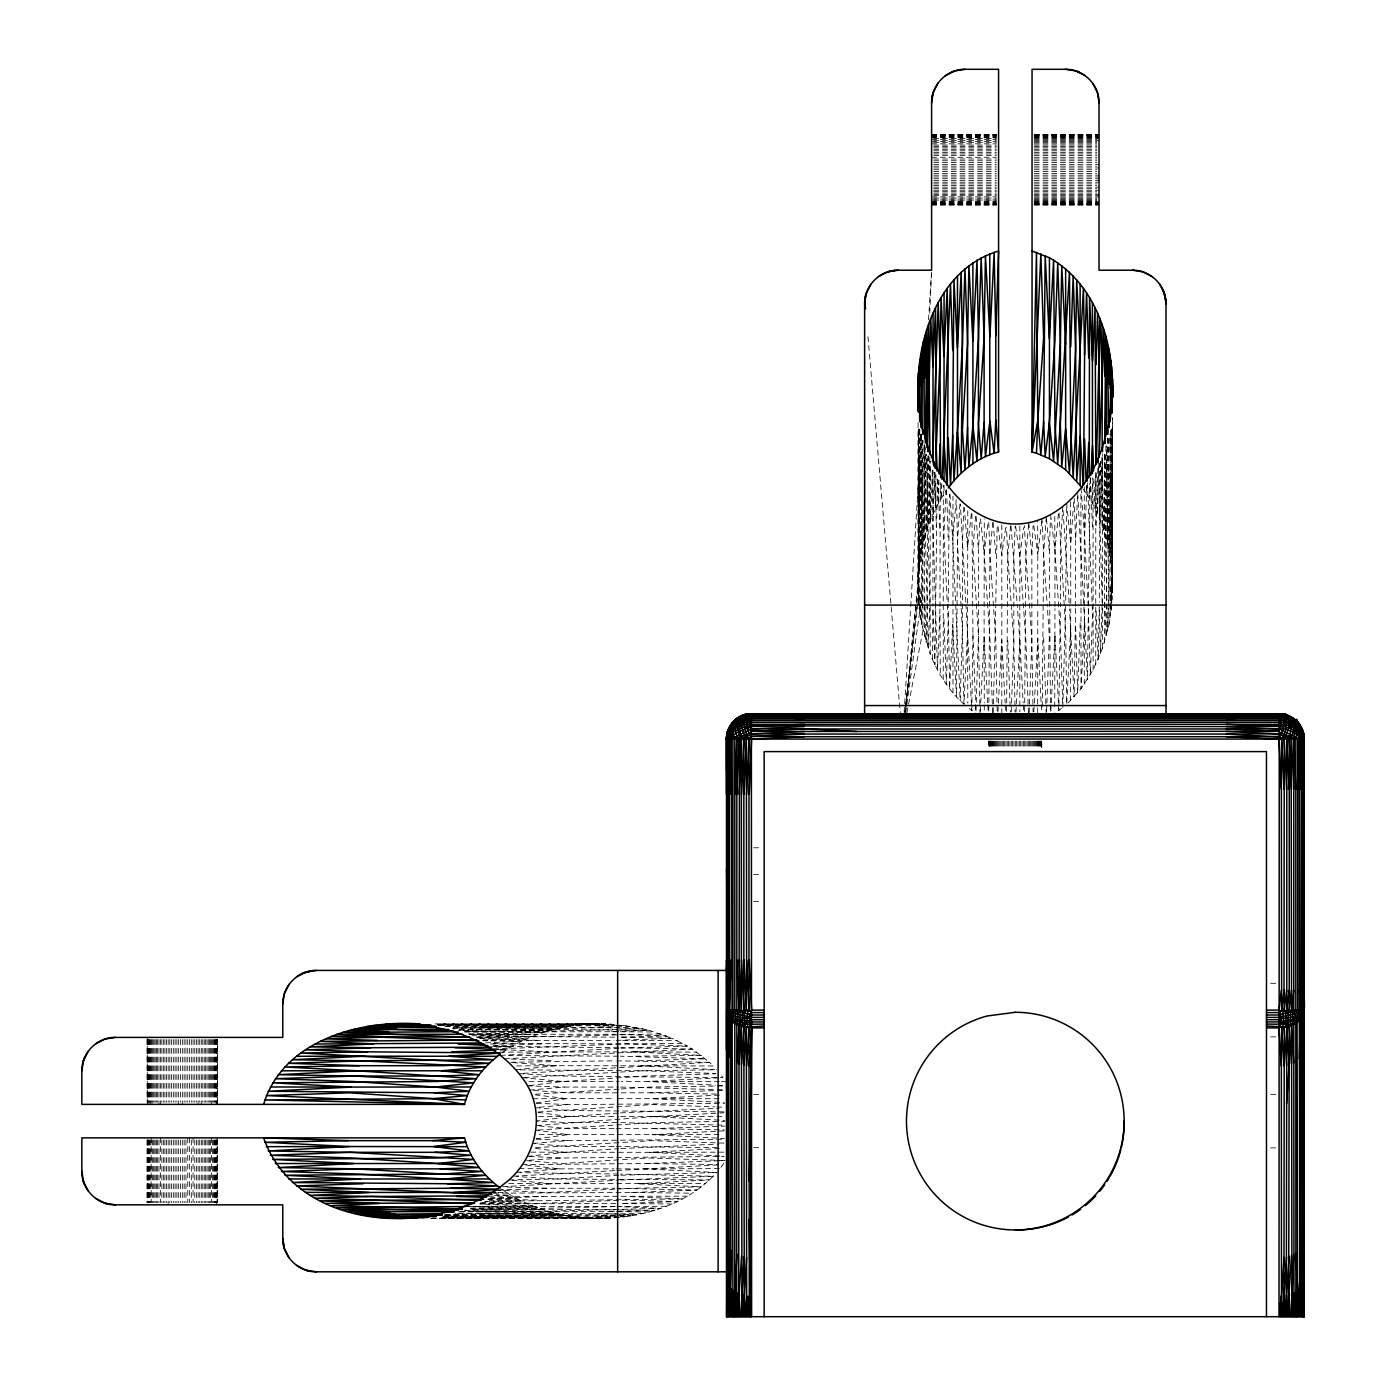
<?xml version="1.0" encoding="UTF-8"?>
<svg xmlns="http://www.w3.org/2000/svg" width="1386" height="1386" viewBox="0 0 1386 1386"><rect width="100%" height="100%" fill="white"/><g stroke="black" fill="none" stroke-linecap="round" stroke-linejoin="round"><path stroke-width="0.75" stroke-dasharray="5 3.75" d="M918.901 430.214L918.831 496.032L918.572 430.232M1112.126 429.019L1111.728 603.568L1112.542 417.481M918.26 491.77L918.381 430.232M918.935 605.665L918.208 580.214L920.824 555.006L921.066 433.801M906.912 712.733L922.972 630.491L922.937 440.246M1001.818 524.757L1001.818 712.906M1037.681 712.82L1037.785 608.471M1054.746 706.791L1054.954 608.679M1112.508 569.715L1112.421 580.214C1111.364 553.655 1105.058 527.078 1092.393 503.603L1092.463 477.875M1102.009 525.155L1102.165 456.566L1099.878 519.542L1099.375 463.565M1067.948 703.031L1081.028 688.79L1093.121 669.906L1102.546 648.198L1108.973 624.393L1108.956 434.113M1108.644 548.839L1108.765 438.219M1112.508 418.26L1112.473 592.965L1111.07 430.162M918.069 422.609L918.069 586.59L905.023 712.491L918.208 580.214L918.831 563.322L919.109 567.515C921.811 540.401 930.56 513.392 946.153 490.817M967.792 510.828L967.567 631.756L963.946 704.209C948.63 690.644 937.594 672.799 930.162 653.845L930.127 461.347M1070.46 700.71L1070.737 608.87M1111.381 498.146L1111.607 430.214M918.606 429.192L918.554 573.856L918.831 478.967L919.109 567.515L924.254 444.733M919.767 428.88L919.628 611.971L905.751 712.439M939.968 606.67L940.245 482.449M952.979 693L952.962 496.257M984.112 606.687L984.285 518.953M1084.285 684.372L1084.302 485.55M1095.754 664.726L1095.789 472.349M1102.546 648.198L1102.511 453.742M1104.451 642.411L1104.486 454.383M1108.973 624.393L1110.082 618.208L1110.255 435.308M1112.074 573.856L1112.126 565.436L1111.52 567.515L1110.775 561.226L1110.255 472.643L1109.805 555.006L1108.765 468.503L1107.275 542.758L1106.912 444.958M918.831 428.984L918.433 599.324L905.283 712.473L918.156 592.965L918.26 429.054M919.109 567.515L919.767 474.74L920.824 555.006M921.569 434.13L921.655 624.393L930.162 653.845M924.479 636.503L924.514 446.275M1110.775 561.226L1111.381 476.853L1112.542 586.59L1112.508 489.639M920.373 434.303L919.767 500.259L919.663 430.162M922.747 440.505L921.985 548.839L921.066 470.564M932.432 659.372L932.917 608.367L934.874 664.726L937.282 479.452M1107.587 438.097L1106.149 636.503L1104.711 598.908M1110.844 430.162L1110.255 502.356L1110.117 434.303M943.242 679.746L943.312 485.221M1093.121 669.906L1093.034 477.598M935.966 474.913L935.567 508.749L933.904 472.383M1111.381 428.932L1111.381 582.501L1110.082 618.208M927.962 455.925L927.147 600.848L928.083 648.198L929.867 604.677L926.35 454.348M971.933 513.704L972.937 633.731L971.811 710.429L975.883 713.149M988.738 711.087L988.842 704.66M988.876 702.529L989.899 553.863L988.668 520.807M1080.924 494.23L1081.028 688.79L1084.597 620.096L1077.632 492.082M921.066 588.79L920.547 618.208L921.655 624.393L922.747 592.896L920.65 434.303M925.172 447.349L923.353 542.758L922.747 466.458M929.833 456.808L928.62 525.155L927.147 458.489L926.68 530.907L924.774 445.114M1006.531 711.451L1006.634 704.989M1006.686 702.841L1007.761 556.046L1006.496 527.529M1095.668 472.591L1095.061 508.749L1093.71 475.138M1100.311 461.59L1099.271 602.217M1106.912 464.431L1105.716 536.78L1104.711 453.95M1024.566 711.416L1024.687 704.954M1024.722 702.789L1025.883 555.855L1024.427 525.606M1042.272 706.721L1043.623 553.274L1042.029 518.745M1105.959 446.257L1104.711 514.553L1107.657 630.491L1108.765 590.852L1106.253 446.292M925.917 454.417L924.774 512.577L927.147 600.848L926.177 642.411L924.774 596.916M1075.605 608.489L1074.115 696.967L1069.542 608.922M1099.271 606.531L1098.197 659.372L1096.066 610.169M1090.228 478.187L1087.386 679.746L1084.597 620.096M1098.977 463.374L1097.556 514.067L1096.603 472.972M1104.885 454.106L1103.949 530.907L1102.165 456.566M938.911 480.197L938.235 503.603L937.421 479.833M948.18 602.13L949.41 494.317M932.31 470.27L930.751 519.542L929.954 461.157M934.597 472.401L932.917 524.012L932.917 606.202M975.969 711.001L976.177 704.521M976.246 702.355L978.447 635.481L978.447 551.126L979.867 518.97M1050.38 702.737L1049.358 551.905L1050.432 518.814M1096.066 525.814L1097.92 466.857M993.26 712.647L995.789 604.608M1102.095 604.902L1100.467 653.845L1099.323 608.679M1011.26 711.85L1013.807 640.592L1013.807 556.254L1015.21 526.178M963.79 507.467L962.404 545.183L962.404 629.539L963.946 704.209M1029.192 712.854L1031.86 639.604L1031.86 555.249L1033.072 525.883M1046.569 711.347L1046.811 704.902M1046.898 702.754L1049.358 636.261L1047.452 608.593M1062.802 707.449L1065.661 604.712M1080.231 623.042L1077.632 693L1075.605 625.796M1075.605 606.323L1075.605 541.441L1077.459 496.361M929.781 313.305L931.6 270.218M1086.919 485.291L1086.572 493.866L1092.393 503.603M918.26 567.567L918.156 592.965M939.968 608.818L937.508 669.906L932.917 524.012L932.518 469.022M946.049 489.795L943.935 534.182L947.244 602.408M995.789 602.442L997.175 525.831M941.804 483.645L941.059 498.648L940.765 483.939M1088.166 606.271L1084.597 535.741L1087.074 485.152M980.266 711.347L980.595 704.972M980.716 702.858L984.112 636.971L984.112 608.852M997.937 712.006L1001.749 639.934L1005.162 703.256M1015.99 712.3L1019.819 640.54L1017.255 604.712M1033.835 711.85L1037.785 638.738L1041.129 702.633M1050.796 711.347L1051.142 704.954M1051.264 702.823L1054.954 634.632L1058.817 710.429L1054.729 713.149M1070.737 628.343L1066.683 704.209L1065.661 630.665L1058.817 509.511M1090.747 477.477L1089.552 498.648L1089.327 483.506M1062.802 506.531L1060.394 548.423L1060.394 606.808M904.14 712.265L910.567 608.766M910.706 606.6L921.413 434.095M928.516 319.82L931.461 272.384M959.892 504.088L957.431 542.74L956.513 696.967L952.684 624.445L949.601 688.79L948.18 604.279M1073.665 502.304L1070.737 543.988L1070.737 606.721M1046.326 516.857L1043.623 553.274L1047.296 606.462M975.553 516.354L972.937 549.376L978.447 635.481L979.885 707.172M961.191 608.367L962.404 629.539L960.169 700.71L952.684 540.09L956.34 498.146M1028.62 524.774L1025.883 555.855L1031.86 639.604L1033.072 711.954M992.774 522.453L989.899 553.863L995.789 639.206L997.175 711.902M1010.602 526.039L1007.761 556.046L1011.087 602.546M1054.954 606.514L1054.954 550.277L1058.402 513.808M1111.693 605.665L1111 611.971L1110.255 586.711M971.343 513.721L967.567 547.401L964.292 507.484M1041.77 520.841L1037.785 554.4L1037.785 606.306M992.653 712.768L989.899 638.218L984.112 552.616L988.322 520.859M1028.429 712.941L1025.883 640.193L1019.819 556.184L1023.752 527.546M1005.699 527.737L1001.749 555.578L997.92 525.918M720.997 1167.272L725.71 1160.55L721.413 1160.706M430.838 1218.363L599.15 1218.363C641.943 1218.346 687.317 1204.971 716.77 1172.487L644.317 1168.866L616.198 1168.866M1061.468 708.437L1058.817 710.429L1060.394 608.974M501.853 1053.013C533.541 1030.56 573.527 1022.036 611.884 1024.254L437.248 1024.306M536.278 1102.892L566.961 1098.648L614.535 1098.648M618.295 1113.045L568.745 1116.614L536.59 1121.118L568.814 1122.625L618.554 1122.625M599.15 1218.363L580.128 1218.173L618.225 1217.497M529.331 1085.602L562.837 1081.478L645.339 1076.038L715.748 1073.769M527.234 1156.374L565.176 1152.32L618.676 1148.699M515.835 1069.749L556.548 1065.695L713.27 1065.973L715.592 1068.485M539.345 1107.258L567.81 1104.573L724.514 1103.36M536.451 1125.623L653.101 1116.614L724.029 1112.802M529.417 1090.106L564.466 1087.074L618.537 1087.074M532.917 1143.467L567.411 1140.643L724.462 1139.257M515.835 1172.487L559.961 1168.866L614.033 1168.866M500.433 1055.404L618.832 1048.266M523.267 1073.336L709.528 1062.317L713.27 1065.973M620.443 1112.889L719.074 1108.228M619.022 1089.136L535.62 1094.212M621.153 1088.98L648.821 1087.074L715.297 1086.052M620.824 1148.561L718.936 1144.022M529.105 1160.255L563.686 1157.986L723.942 1156.461M614.743 1170.633L514.501 1176.16M616.857 1170.512L718.745 1164.846M502.529 1186.711L618.433 1180.162M618.814 1175.363L555.301 1179.001L508.61 1179.919L552.65 1183.748L705.561 1183.453M620.928 1175.241L714.622 1172.539M504.643 1058.8L692.307 1049.046L709.528 1062.317L616.735 1060.827M620.564 1180.04L713.27 1176.264L620.46 1174.046M724.272 1130.82L652.494 1134.684L724.566 1138.495M719.507 1148.526L649.532 1152.32L529.417 1152.147M719.455 1095.079L651.299 1098.648L616.701 1098.648M620.963 1048.162L687.491 1046.101L692.307 1049.046L620.859 1047.729M718.78 1077.84L647.193 1081.478L621.24 1081.478M538.166 1112.005L652.165 1104.573L714.639 1106.842M538.045 1130.04L653.152 1122.625L724.549 1121.361M480.665 1202.719L521.309 1200.865C541.597 1210.81 563.929 1216.267 586.417 1217.878L443.918 1217.844M616.233 1040.384L671.933 1038.235L687.491 1046.101L626.195 1043.901L490.159 1043.398M444.196 1215.366L567.567 1215.609L573.787 1216.579M485.585 1042.809L521.309 1041.371L483.021 1040.73M492.948 1045.841L541.839 1043.901M524.237 1077.528L643.225 1070.772L716.77 1069.749M490.107 1198.595L543.52 1196.465L687.491 1196.153M464.795 1031.946L611.469 1031.721L649.064 1030.283L671.933 1038.235L619.092 1037.161M535.446 1147.677L651.766 1140.643L725.207 1143.173M519.092 1168.606L559.961 1168.866L522.072 1164.621L646.292 1163.512L719.265 1160.792M493.52 1193.173L631.098 1192.497L696.933 1190.089L616.839 1188.252M660.758 1033.887L479.504 1038.097M500.138 1050.086L506.427 1049.86L497.851 1049.514M616.198 1128.672L652.962 1128.672L724.705 1126.09M488.08 1199.167L516.164 1198.197L521.309 1200.865L489.587 1200.484M510.776 1062.248L614.57 1060.827M533.697 1090.418L565.835 1092.809L650.19 1092.809L728.222 1090.176M498.163 1190.02L549.792 1188.252L614.691 1188.252M638.357 1060.827L705.561 1058.8L620.46 1056.201M615.089 1206.634L464.76 1210.117M458.835 1211.918L609.476 1211.659L654.972 1210.255L470.651 1208.505M445.703 1026.177L613.998 1025.744M616.112 1025.692L624.532 1025.449L649.064 1030.283L452.789 1028.862M459.84 1211.659L543.468 1209.753L471.049 1209.285L537.716 1207.812L473.648 1206.669M471.829 1035.81L530.994 1034.268L615.332 1034.268M621.24 1037.109L666.406 1035.966L619.594 1034.424M493.537 1048.994L626.195 1043.901L682.466 1043.312M470.582 1208.09L532.882 1206.565L615.072 1206.565M438.478 1025.38L605.526 1023.959L432.155 1023.907M483.368 1039.881L526.628 1038.876L475.935 1037.456M443.607 1216.665L630.769 1215.886L444.733 1215.799M484.857 1201.367L682.466 1198.925L627.875 1196.465M636.954 1027.459L453.066 1027.494L567.567 1026.628L485.204 1026.177L573.787 1025.657L580.076 1024.912L577.997 1024.306L592.775 1024.011L582.276 1023.925L599.15 1023.89L437.3 1023.925M494.404 1195.702L511.209 1195.373L516.164 1198.197L490.644 1197.452M601.351 1215.366L636.954 1214.777L605.457 1213.686L454.937 1213.512M496.067 1047.106L511.209 1046.88L494.265 1045.928M717.446 1086.018L723.873 1085.931M437.491 1025.051L614.015 1024.791M452.824 1028.62L519.057 1027.667M469.404 1206.53L532.103 1205.681L480.682 1204.053M444.542 1214.673L521.101 1213.686M567.567 1215.609L487.3 1216.665L586.417 1217.878L491.528 1217.601L580.076 1217.341L571.656 1216.665M635.602 1056.201L701.351 1055.404L632.657 1051.835L498.111 1052.13M483.125 1215.366L561.399 1214.448L455.214 1213.686M458.853 1030.179L603.412 1027.667L643.052 1028.776L527.113 1031.721L458.818 1030.474M476.126 1037.074L532.103 1036.572L471.223 1034.354M479.019 1213.686L555.318 1213.079L459.909 1211.26M516.562 1065.955L556.548 1065.695L510.689 1062.473M479.469 1203.932L618.762 1203.516M430.786 1218.173L611.884 1217.999L443.711 1217.601M438.53 1024.635L506.462 1024.306M459.684 1029.521L555.318 1029.157L481.063 1027.667L561.399 1027.788M482.778 1040.661L614.067 1040.384M529.019 1081.669L619.074 1081.478M617.238 1206.565L666.406 1206.27M643.052 1213.478L516.995 1215.366L444.56 1214.846M599.15 1023.89L489.414 1025.051L573.787 1025.657M532.917 1098.769L566.961 1098.648L535.498 1094.905M644.317 1168.866L720.01 1168.606M442.792 1217.861L508.593 1217.601L442.775 1217.532M444.733 1026.316L514.916 1026.177L438.461 1025.553M723.96 1152.147L649.532 1152.32L723.908 1156.167M497.938 1192.393L506.427 1192.376L511.209 1195.373L496.205 1194.628M480.37 1203.464L526.628 1203.36M474.982 1211.659L549.341 1211.52M442.723 1216.769L512.82 1216.665L444.75 1216.024M931.6 134.546L996.413 134.442M1034.216 134.546L1099.029 134.442M931.6 134.719L996.413 134.719M1034.216 134.719L1099.029 134.719M931.6 135.014L996.413 135.014M1034.216 135.014L1099.029 135.014M931.6 135.378L996.413 135.378M1034.216 135.378L1099.029 135.378M931.6 135.845L996.413 135.845M1034.216 135.845L1099.029 135.845M931.6 136.4L996.413 136.4M1034.216 136.4L1099.029 136.4M931.6 137.041L996.413 137.041M1034.216 137.041L1099.029 137.041M931.6 137.768L996.413 137.768M1034.216 137.768L1099.029 137.768M933.748 138.583L996.413 138.583M1034.216 138.583L1099.029 138.583M931.6 139.466L996.413 139.466M1034.216 139.466L1096.863 139.466M933.748 140.454L996.413 140.454M1034.216 140.454L1099.029 140.454M931.6 141.511L996.413 141.511M1034.216 141.511L1096.863 141.511M933.748 142.637L996.413 142.637M1034.216 142.637L1096.863 142.637M931.6 143.832L996.413 143.832M1034.216 143.832L1096.863 143.832M933.748 145.097L996.413 145.097M1034.216 145.097L1096.863 145.097M933.748 146.431L996.413 146.431M1034.216 146.431L1096.863 146.431M933.748 147.834L996.413 147.834M1034.216 147.834L1096.863 147.834M933.748 149.29L996.413 149.29M1034.216 149.29L1096.863 149.29M933.748 150.797L996.413 150.797M1034.216 150.797L1096.863 150.797M933.748 152.356L996.413 152.356M1034.216 152.356L1096.863 152.356M933.748 153.967L996.413 153.967M1034.216 153.967L1096.863 153.967M933.748 155.613L996.413 155.613M1034.216 155.613L1096.863 155.613M931.6 157.294L996.413 157.294M1034.216 157.294L1096.863 157.294M933.748 159.009L996.413 159.009M1034.216 159.009L1096.863 159.009M933.748 160.759L996.413 160.759M1034.216 160.759L1096.863 160.759M933.748 162.543L996.413 162.543M1034.216 162.543L1096.863 162.543M933.748 164.328L996.413 164.328M1034.216 164.328L1099.029 164.328M933.748 166.129L996.413 166.129M1034.216 166.129L1096.863 166.129M933.748 167.949L996.413 167.949M1034.216 167.949L1099.029 167.949M933.748 169.768L996.413 169.768M1034.216 169.768L1096.863 169.768M933.748 171.587L996.413 171.587M1034.216 171.587L1096.863 171.587M933.748 173.389L996.413 173.389M1034.216 173.389L1096.863 173.389M933.748 175.19L996.413 175.19M1034.216 175.19L1099.029 175.19M933.748 176.992L996.413 176.992M1034.216 176.992L1099.029 176.992M933.748 178.759L996.413 178.759M1034.216 178.759L1099.029 178.759M933.748 180.509L996.413 180.509M1034.216 180.509L1099.029 180.509M933.748 182.224L996.413 182.224M1034.216 182.224L1099.029 182.224M933.748 183.905L996.413 183.905M1034.216 183.905L1096.863 183.905M933.748 185.551L996.413 185.551M1034.216 185.551L1096.863 185.551M933.748 187.162L996.413 187.162M1034.216 187.162L1099.029 187.162M933.748 188.721L996.413 188.721M1034.216 188.721L1096.863 188.721M933.748 190.228L996.413 190.228M1034.216 190.228L1099.029 190.228M933.748 191.684L996.413 191.684M1034.216 191.684L1096.863 191.684M933.748 193.087L996.413 193.087M1034.216 193.087L1096.863 193.087M933.748 194.421L996.413 194.421M1034.216 194.421L1099.029 194.421M933.748 195.686L996.413 195.686M1034.216 195.686L1099.029 195.686M931.6 196.881L996.413 196.881M1034.216 196.881L1099.029 196.881M933.748 198.025L996.413 198.025M1034.216 198.025L1096.863 198.025M931.6 199.064L996.413 199.064M1034.216 199.064L1096.863 199.064M933.748 200.052L996.413 200.052M1034.216 200.052L1096.863 200.052M931.6 200.953L996.413 200.953M1034.216 200.953L1096.863 200.953M931.6 201.75L996.413 201.75M1034.216 201.75L1099.029 201.75M931.6 202.495L996.413 202.495M1034.216 202.495L1099.029 202.495M931.6 203.136L996.413 203.136M1034.216 203.136L1099.029 203.136M931.6 203.69L996.413 203.69M1034.216 203.69L1099.029 203.69M931.6 204.14L996.413 204.14M1034.216 204.14L1099.029 204.14M931.6 204.522L996.413 204.522M1034.216 204.522L1096.863 204.522M931.6 204.799L996.413 204.799M1034.216 204.799L1096.863 204.799M931.6 204.989L996.413 205.076M1034.216 204.989L1099.029 205.076M753.689 847.782L762.075 847.782M753.689 874.583L762.075 874.583M753.689 901.368L762.075 901.368M1270.65 983.315L1276.939 983.315M464.362 1031.721L543.468 1032.483L469.126 1034.268L537.716 1034.424M1270.65 1036.901L1276.939 1036.901M614.778 1037.161L476.316 1036.156M618.693 1047.729L492.844 1046.274M618.295 1056.201L506.791 1055.508M620.703 1087.074L715.315 1089.535M1270.65 1094.351L1276.939 1094.351M753.689 1094.542L762.075 1094.542M538.6 1116.614L618.485 1116.614M620.651 1116.614L724.41 1116.614M620.72 1122.625L724.41 1125.172M614.033 1128.672L568.606 1128.672L538.6 1125.83M719.022 1134.632L539.379 1134.614M614.015 1146.534L566.424 1146.534L535.013 1143.658M616.181 1146.534L719.369 1147.625M753.689 1147.695L762.075 1147.695M1270.65 1147.885L1276.939 1147.885M618.295 1174.046L520.027 1172.643M719.022 1098.752L651.299 1098.648L724.41 1102.598M432.189 1218.034L504.331 1218.173M438.53 1024.808L510.706 1025.051M490.436 1043.987L516.164 1044.039M719.351 1081.686L647.193 1081.478L715.384 1085.169M721.465 1081.686L725.71 1081.704M599.254 1026.177L630.769 1026.35M468.468 1033.939L530.994 1034.268M632.657 1051.835L696.933 1052.147M473.908 1206.305L532.882 1206.565M597.175 1216.665L618.208 1216.769M620.322 1216.787L624.532 1216.804M580.128 1218.173L605.526 1218.277L588.686 1218.173M577.997 1024.306L586.417 1024.358M611.469 1031.721L654.972 1031.981M622.712 1040.384L677.286 1040.695M508.818 1183.471L552.65 1183.748M488.669 1196.153L543.52 1196.465M609.476 1211.659L649.064 1211.953M671.933 1204.001L620.928 1203.516L677.286 1201.558L624.48 1200.137L536.573 1203.516L484.961 1201.835M631.098 1192.497L692.307 1193.19M595.062 1025.051L613.998 1025.311M616.112 1025.328L624.532 1025.449L590.817 1024.306M646.292 1163.512L718.728 1164.569M476.992 1029.521L549.341 1030.716L464.553 1031.496M723.977 1111.867L568.416 1110.55L535.273 1107.639M652.962 1128.672L724.012 1129.902M650.19 1092.809L719.282 1094.16M464.812 1210.463L525.138 1211.659L660.758 1208.349L619.299 1206.652M487.82 1199.063L540.124 1200.137M520.148 1069.853L643.225 1070.772L715.748 1073.474M506.878 1187.022L549.792 1188.252M479.417 1038.512L538.374 1040.384M527.234 1085.862L564.466 1087.074M714.916 1160.186L648.042 1157.986L561.936 1163.512L524.792 1160.55M717.082 1160.255L723.561 1160.48M717.463 1089.621L723.908 1089.864M716.805 1106.929L723.267 1107.154M511.07 1059.06L554.002 1060.827M536.33 1103.273L567.81 1104.573M529.383 1156.478L563.686 1157.986M493.503 1049.15L548.302 1051.835M567.411 1140.643L534.234 1139.049L568.139 1134.684L536.001 1130.127M496.015 1190.089L546.742 1192.497L634.147 1188.252L701.351 1186.832L637.006 1183.748L709.528 1179.919L555.301 1179.001L516.649 1176.541M640.904 1065.695L714.656 1069.628M653.101 1116.614L724.861 1120.442M717.515 1085.29L723.908 1085.636M519.092 1073.63L560.984 1076.038L722.99 1077.615L720.997 1074.964M522.072 1077.615L562.837 1081.478M535.533 1148.388L565.176 1152.32M538.045 1112.386L568.745 1116.614M501.853 1189.24L506.427 1192.376M969.16 708.437L971.811 710.429L965.921 604.296M1083.419 489.293L1086.572 493.866L1086.26 485.464M1015.609 526.178L1019.819 556.184M1033.817 525.762L1037.785 554.4L1037.664 520.356M918.208 580.214L918.069 571.846L918.918 603.568M1050.571 514.674L1054.954 550.277L1060.394 632.778L1062.664 703.187M919.161 607.761L920.547 618.208L919.767 584.615M980.508 518.901L984.112 552.616M1028.793 522.713L1031.86 555.249M1011 525.918L1017.116 602.598M1046.517 518.918L1049.358 551.905M867.948 336.746L900.259 712.785M993.138 522.505L995.789 554.85M1081.028 487.872L1084.597 535.741M1063.097 510.706L1069.403 606.756M1011.226 604.66L1013.807 640.592L1015.089 711.988M976.177 516.545L978.447 551.126M965.799 602.182L960.377 504.106M949.964 494.144L952.684 540.09M961.07 606.254L957.431 542.74L956.635 502.408M1019.819 640.54L1023.163 702.875M1023.284 705.024L1023.63 711.468M1005.283 705.37L1005.63 711.711M987.681 702.702L984.112 636.971L984.268 702.893M987.802 704.833L988.131 711.191M1041.25 704.764L1041.579 711.157M1088.287 608.402L1090.332 674.93L1092.532 613.634L1087.438 480.977M947.348 604.539L948.18 621.586L946.343 684.372L943.935 618.537M919.767 559.095L919.854 561.226M1090.505 478.257L1092.532 529.279M937.924 479.677L939.968 530.959M972.937 633.731L975.484 702.425M975.571 704.573L975.813 711.001M1102.165 602.771L1098.336 466.943M1007.761 640.401L1010.342 712.144M1043.623 637.629L1045.98 707.224M1046.049 709.337L1046.257 715.661M946.569 489.916L948.18 537.231M1074.185 498.215L1075.605 541.441M1100.675 461.382L1102.165 518.433M928.291 455.873L929.867 520.322M935.065 472.297L936.295 527.564M1112.126 565.436L1112.421 580.214M979.919 709.268L980.058 715.609M1050.415 704.885L1050.501 711.313M1111.381 582.501L1111.659 603.568M1107.778 438.132L1108.765 506.496M921.863 440.488L922.747 508.541M918.26 576.126L918.433 599.324M1070.477 501.888L1070.737 543.988L1066.683 503.274L1065.661 602.546M1054.763 516.458L1054.954 550.277M939.968 615.315L940.297 674.93M1111.815 430.214L1112.126 493.901M1112.508 573.995L1112.542 586.59M1112.126 578.257L1112.196 599.324M984.268 705.024L984.285 711.399M967.567 631.756L967.809 703.118M944.039 485.377L944.057 493.866M932.969 469.906L933.073 514.067M924.774 462.422L924.912 536.78M1041.804 747.418L1041.735 741.129L1041.596 747.418M1041.388 741.129L1041.388 747.418M1041.094 741.129L1041.094 747.418M1040.747 741.129L1040.747 747.418M1040.332 741.129L1040.332 747.418M1039.864 741.129L1039.864 747.418M1039.309 741.129L1039.309 747.418M1038.703 741.129L1038.703 747.418M1038.027 741.129L1038.027 747.418M1037.3 741.129L1037.3 747.418M1036.503 741.129L1036.503 747.418M1035.654 741.129L1035.654 747.418M1034.753 741.129L1034.753 747.418M1033.8 741.129L1033.8 747.418M1032.813 741.129L1032.813 747.418M1031.756 741.129L1031.756 747.418M1030.664 741.129L1030.664 747.418M1029.538 741.129L1029.538 747.418M1028.36 741.129L1028.36 747.418M1027.165 741.129L1027.165 747.418M1025.917 741.129L1025.917 747.418M1024.652 741.129L1024.652 747.418M1023.37 741.129L1023.37 747.418M1022.054 741.129L1022.054 747.418M1020.737 741.129L1020.737 747.418M1019.819 526.039L1019.819 711.85M1019.386 741.129L1019.386 747.418M1018.034 741.129L1018.034 747.418M1016.683 741.129L1016.683 747.418M1015.314 741.129L1015.314 747.418M1013.946 741.129L1013.946 747.418M1012.594 741.129L1012.594 747.418M1011.243 741.129L1011.243 747.418M1009.892 741.129L1009.892 747.418M1008.558 741.129L1008.558 747.418M1007.258 741.129L1007.258 747.418M1005.959 741.129L1005.959 747.418M1004.694 741.129L1004.694 747.418M1003.464 741.129L1003.464 747.418M1002.269 741.129L1002.269 747.418M1001.09 741.129L1001.09 747.418M999.964 741.129L999.964 747.418M998.873 741.129L998.873 747.418M997.816 741.129L997.816 747.418M996.829 741.129L996.829 747.418M995.876 741.129L995.876 747.418M994.975 741.129L994.975 747.418M994.126 741.129L994.126 747.418M993.329 741.129L993.329 747.418M992.601 741.129L992.601 747.418M991.926 741.129L991.926 747.418M991.319 741.129L991.319 747.418M990.765 741.129L990.765 747.418M990.28 741.129L990.28 747.418M989.881 741.129L989.881 747.418M989.517 741.129L989.517 747.418M989.24 741.129L989.24 747.418M989.032 741.129L988.894 747.418L988.824 741.129M217.637 1104.382L217.637 1039.569L217.359 1104.382M217.637 1140.02L217.637 1202.684L217.359 1140.02M217.082 1039.569L217.082 1104.382M217.082 1137.871L217.082 1202.684M216.701 1039.569L216.701 1104.382M216.701 1140.02L216.701 1204.832M216.251 1039.569L216.251 1104.382M216.251 1140.02L216.251 1202.684M215.696 1039.569L215.696 1102.216M215.696 1140.02L215.696 1202.684M215.055 1039.569L215.055 1102.216M215.055 1140.02L215.055 1202.684M214.31 1039.569L214.31 1102.216M214.31 1140.02L214.31 1202.684M213.513 1039.569L213.513 1102.216M213.513 1140.02L213.513 1202.684M212.612 1039.569L212.612 1102.216M212.612 1140.02L212.612 1202.684M211.625 1039.569L211.625 1104.382M211.625 1137.871L211.625 1202.684M210.585 1039.569L210.585 1102.216M210.585 1140.02L210.585 1202.684M209.442 1039.569L209.442 1102.216M209.442 1140.02L209.442 1202.684M208.246 1039.569L208.246 1102.216M208.246 1140.02L208.246 1202.684M206.982 1039.569L206.982 1102.216M206.982 1140.02L206.982 1202.684M205.648 1039.569L205.648 1102.216M205.648 1140.02L205.648 1202.684M204.244 1039.569L204.244 1102.216M204.244 1140.02L204.244 1202.684M202.789 1039.569L202.789 1102.216M202.789 1140.02L202.789 1202.684M201.282 1039.569L201.282 1104.382M201.282 1140.02L201.282 1202.684M199.723 1039.569L199.723 1102.216M199.723 1140.02L199.723 1202.684M198.111 1039.569L198.111 1104.382M198.111 1140.02L198.111 1202.684M196.465 1039.569L196.465 1102.216M196.465 1140.02L196.465 1202.684M194.785 1039.569L194.785 1102.216M194.785 1140.02L194.785 1202.684M193.07 1039.569L193.07 1102.216M193.07 1137.871L193.07 1202.684M191.32 1039.569L191.32 1102.216M191.32 1140.02L191.32 1202.684M189.553 1039.569L189.553 1102.216M189.553 1137.871L189.553 1202.684M187.751 1039.569L187.751 1102.216M187.751 1137.871L187.751 1202.684M185.949 1039.569L185.949 1102.216M185.949 1140.02L185.949 1202.684M184.147 1039.569L184.147 1102.216M184.147 1140.02L184.147 1202.684M182.328 1039.569L182.328 1104.382M182.328 1140.02L182.328 1202.684M180.509 1039.569L180.509 1102.216M180.509 1140.02L180.509 1202.684M178.69 1039.569L178.69 1104.382M178.69 1140.02L178.69 1202.684M176.888 1039.569L176.888 1102.216M176.888 1140.02L176.888 1202.684M175.104 1039.569L175.104 1102.216M175.104 1140.02L175.104 1202.684M173.319 1039.569L173.319 1102.216M173.319 1140.02L173.319 1202.684M171.569 1039.569L171.569 1102.216M171.569 1140.02L171.569 1202.684M169.854 1039.569L169.854 1102.216M169.854 1140.02L169.854 1202.684M168.174 1039.569L168.174 1102.216M168.174 1140.02L168.174 1204.832M166.528 1039.569L166.528 1102.216M166.528 1140.02L166.528 1202.684M164.917 1039.569L164.917 1102.216M164.917 1140.02L164.917 1202.684M163.357 1039.569L163.357 1102.216M163.357 1140.02L163.357 1202.684M161.85 1039.569L161.85 1102.216M161.85 1140.02L161.85 1202.684M160.395 1039.569L160.395 1104.382M160.395 1137.871L160.395 1202.684M158.992 1039.569L158.992 1104.382M158.992 1140.02L158.992 1202.684M157.657 1039.569L157.657 1102.216M157.657 1140.02L157.657 1202.684M156.393 1039.569L156.393 1102.216M156.393 1140.02L156.393 1202.684M155.197 1039.569L155.197 1102.216M155.197 1140.02L155.197 1202.684M154.071 1039.569L154.071 1102.216M154.071 1140.02L154.071 1202.684M153.014 1039.569L153.014 1102.216M153.014 1140.02L153.014 1202.684M152.027 1039.569L152.027 1104.382M152.027 1140.02L152.027 1202.684M151.143 1039.569L151.143 1102.216M151.143 1137.871L151.143 1202.684M150.329 1039.569L150.329 1104.382M150.329 1140.02L150.329 1202.684M149.601 1039.569L149.601 1102.216M149.601 1140.02L149.601 1202.684M148.96 1039.569L148.96 1104.382M148.96 1140.02L148.96 1202.684M148.406 1039.569L148.406 1102.216M148.406 1140.02L148.406 1202.684M147.938 1039.569L147.938 1102.216M147.938 1140.02L147.938 1202.684M147.557 1039.569L147.557 1104.382M147.557 1140.02L147.557 1202.684M147.28 1037.404L147.28 1102.216M147.28 1140.02L147.28 1202.684M147.003 1039.569L147.107 1102.216M147.107 1140.02L147.003 1202.684"/><path stroke-width="1.5" d="M764.154 1021.95L751.61 1021.95L749.687 1020.806C741.701 1020.287 730.942 1019.871 726.628 1011.971L726.593 1050.086L726.593 960.065L726.974 1316.7M749.133 714.05L1279.018 714.483L1286.572 715.488L1293.779 718.728L1281.478 714.05L1226.281 714.033L1279.018 713.929C1291.579 713.651 1303.013 724.116 1304.018 736.572L1304.035 789.275L1304.139 739.05C1304.451 725.623 1292.462 713.582 1279.018 713.929L749.133 714.05C737.109 714.83 726.073 726.455 726.489 739.05L726.489 1316.7L1304.139 1316.7L1304.139 739.05C1300.744 729.365 1288.963 723.787 1279.018 724.289L751.61 724.289L749.739 725.848C741.458 727.581 731.427 730.717 727.719 739.05L728.395 1316.7L727.044 739.05C725.675 725.554 738.409 713.599 751.61 713.929L804.348 714.033M764.154 1026.038L750.415 1026.887C740.297 1028.551 726.593 1021.794 728.655 1010.117L728.655 739.05C727.009 728.949 732.432 718.832 742.636 715.592C766.025 712.023 740.574 714.847 736.832 718.728M726.628 1011.971L727.719 1015.591L730.335 1018.242L729.798 1287.178L730.717 1316.7L731.288 1020.546L729.85 1010.117L729.227 736.105M732.986 1316.7L731.288 739.05C724.653 725.225 738.929 715.124 751.61 716.094L1279.018 716.094C1291.96 715.367 1304.919 725.346 1304.139 739.05C1302.701 727.494 1289.378 722.054 1279.018 722.245L751.61 722.245C741.25 722.054 727.927 727.494 726.489 739.05L726.593 794.299L726.61 736.572L726.593 770.287M738.686 1316.7L739.05 1025.484L737.82 1023.821L737.82 1011.676L736.832 1010.117L736.832 739.05L751.385 731.947L751.385 714.951M918.069 393.433C916.181 337.422 939.639 268.468 998.578 251.057L995.789 335.793L995.789 420.149L994.143 453.222C975.484 459.164 959.805 472.245 948.301 487.855M918.918 411.122L918.069 385.672M957.483 275.97L957.483 476.888M1032.05 251.057L1049.445 257.761L1049.445 458.679L1065.643 469.785L1082.327 487.855M1112.542 396.275C1114.413 344.438 1097.123 284.892 1049.445 257.761M1266.475 1026.038L1286.78 1026.991L1291.579 1025.484L1292.809 1023.821L1292.809 1011.676L1293.779 1010.117L1293.779 739.05L1279.243 731.947L1279.018 715.159L1281.721 714.864C1286.797 722.089 1282.154 731.877 1279.018 739.05L1281.357 789.275L1281.652 1010.117L1279.018 1012.577L1266.475 1012.577M1266.475 1019.715L1279.018 1019.715L1280.941 1018.554C1288.685 1017.515 1299.652 1017.67 1304.001 1010.117L1304.035 990.193C1303.308 1000.294 1308.141 1016.077 1296.811 1022.262L1295.823 1023.301L1295.893 1316.7M1303.654 1316.7L1303.654 734.147C1300.259 723.7 1293.762 714.933 1302.909 731.288M726.593 970.495L726.593 966.319M726.61 1316.7L726.922 1270.65M728.603 1055.56L727.945 1014.24M727.65 1283.731L727.563 1316.7L726.992 1281.894M734.736 1316.7L734.805 1023.301L732.934 1022.002L733.8 1010.654L734.805 1010.117L734.805 739.05C728.776 726.264 736.832 712.491 751.61 714.067C738.894 713.981 745.131 732.622 748.977 739.05L748.977 1010.117L751.61 1012.577L764.154 1012.577M739.518 717.134L737.612 720.374L737.127 725.502L739.518 736.78L739.05 1010.117L740.072 1012.161L740.072 1024.375L741.389 1026.333L741.995 1316.7M751.61 714.067C735.308 711.451 739.656 729.746 741.389 739.05L741.389 1010.117L742.446 1012.629L742.446 1024.774L743.849 1026.991L744.317 1316.7M922.955 433.853L918.935 404.747L918.831 411.677L918.433 398.406L918.26 407.415L918.225 401.645M933.073 313.149L932.951 461.503M944.057 292.948L944.022 481.133M1080.127 484.944L1080.127 284.026M1092.463 473.596L1092.393 302.685M1108.956 427.737L1112.542 385.672L1112.525 397.435M1112.508 397.176L1112.542 385.672M1286.312 1316.7L1286.78 1026.991L1288.183 1024.774L1288.183 1012.629L1289.24 1010.117L1289.24 739.05C1290.972 729.642 1295.304 711.624 1279.018 713.929L1194.593 714.483M1288.633 1316.7L1289.24 1026.333L1290.557 1024.375L1290.557 1012.161L1291.579 1010.117L1291.111 736.78C1296.828 726.524 1293.19 711.642 1279.018 714.067L1226.281 714.431M1291.943 1316.7L1291.579 1025.484L1290.557 1024.375L1266.475 1024.063M1293.987 1316.7L1293.779 1024.479L1296.811 1022.262L1297.209 1017.896L1296.811 1010.654L1295.823 1010.117L1295.823 739.05C1296.724 731.791 1300.692 720.529 1291.111 717.134M1297.625 1316.7L1297.071 1020.148L1302.58 1015.99L1302.909 1010.117L1302.909 739.05C1299.202 730.717 1289.171 727.581 1280.889 725.848L1279.018 724.289M1293.727 1062.837L1291.579 1025.484L1297.694 1022.002L1299.34 1010.117L1299.34 739.05L1300.588 730.855L1299.704 724.965M1301.385 736.105L1300.778 1010.117L1299.34 1020.546L1299.912 1316.7L1300.778 1018.987L1301.974 1010.117L1301.974 739.05C1305.3 725.294 1291.457 716.666 1279.018 717.29L751.61 717.29C742.099 717.55 730.942 721.344 727.719 731.288M1304.035 939.968L1302.026 1055.56L1302.234 1316.7L1302.667 1014.24L1304.001 1011.971L1304.035 1050.086L1304.139 1010.117L1302.909 1010.117L1302.667 1012.404M804.348 731.479L751.61 731.288L749.462 723.96L749.739 717.757L751.61 715.159L1279.018 715.159L1281.305 720.564L1279.018 731.288L804.348 731.479L751.61 733.818L744.94 737.075L743.849 739.05L743.849 1010.117L745.304 1027.026L748.977 1027.771L750.415 1026.887L749.809 1016.215L751.61 1010.117L749.272 960.065M747.331 736.035L746.378 739.05L746.621 960.065L748.977 1010.117L747.834 1010.966L747.071 1020.72L747.834 1027.043L748.977 1027.771L749.272 1296.049L750.363 1316.7L751.61 1027.875L750.415 1026.887M919.854 360.308L919.767 420.668M924.912 335.862L924.774 438.634M989.777 454.764L989.777 253.829M1111.659 413.236L1112.196 398.406M1283.921 1316.7L1284.25 1027.476L1285.324 1027.026L1286.104 1018.104L1285.324 1010.498L1281.652 1010.117L1284.008 990.193L1284.25 739.05L1283.297 736.035C1287.317 730.127 1288.841 711.139 1279.243 714.951M1266.475 1015.002L1279.018 1015.002L1285.706 1013.062L1286.78 1010.117L1286.78 739.05L1285.688 737.075L1279.018 733.818L1226.281 731.479M750.415 1011.451L746.378 1010.117L746.621 960.065M749.133 1316.7L749.272 1296.049L747.92 1316.7L746.621 1295.771L746.378 1027.476L747.834 1027.043M918.71 411.902L919.109 366.597L918.831 411.919M1102.528 451.593L1102.546 447.28L1108.973 423.475M1111.728 413.236L1111.52 366.597M1281.357 789.275L1281.652 739.05L1283.297 736.035M727.65 1053.793L726.992 960.065M1281.478 1316.7L1281.357 1066.111L1281.652 1027.771L1282.795 1027.043L1283.557 1020.72L1282.795 1010.966L1281.652 1010.117M920.547 417.29L920.495 421.552L919.628 411.053L919.646 421.673M726.593 1088.408L727.2 1013.183M736.642 1316.7L736.832 1024.479L730.335 1018.242M918.26 411.85L918.554 372.938L918.831 394.612M727.65 960.065L727.044 1010.117C730.179 1017.567 742.324 1017.567 749.687 1018.554L751.61 1019.715L764.154 1019.715M936.035 468.572L935.567 307.831L932.917 366.632L930.751 318.624L927.477 447.747M1302.979 789.275L1303.135 732.033M928.014 451.593L928.083 447.28L922.972 429.573M1089.24 477.009L1089.552 297.73L1092.532 361.365L1095.061 307.831L1095.806 464.085M1303.637 939.968L1303.914 1010.637M727.511 736.035L727.65 731.479L731.513 723.977M749.272 1181.08L751.61 1027.875L764.154 1027.875M922.747 434.009L923.353 341.84L924.774 378.066L926.68 329.989L927.147 447.678M1302.979 1053.793L1303.914 1012.092L1303.637 1051.957L1303.429 1013.183M728.603 960.065L727.945 1012.404M957.431 432.259L953.932 480.803L952.684 434.909L953.932 279.885L957.431 347.903L961.174 272.297L962.404 345.46L961.174 473.215L957.431 432.259L962.404 345.46L964.968 268.867L967.567 343.243L967.567 427.598L968.883 466.614L972.903 425.623L978.447 339.518L981.184 257.761L984.112 338.028L984.112 422.366L985.446 456.583L989.899 421.136L994.143 453.222L998.578 451.992L998.578 69.3L965.089 69.3C947.192 68.867 931.184 84.91 931.6 102.789L931.6 270.218L898.111 270.218C880.231 269.802 864.206 285.828 864.621 303.707L864.621 715.54M1112.126 411.885L1112.421 379.296L1112.49 397.054M1302.026 789.275L1302.909 739.05C1307.275 727.771 1290.054 717.446 1279.018 718.728L751.61 718.728C740.765 718.606 727.459 724.514 726.593 736.711M1303.637 1281.894L1303.065 1316.7L1302.979 1283.731M728.274 735.879L728.36 731.583M726.992 1243.571L727.65 1207.085M947.279 485.013L948.18 353.413L947.21 288.375L943.935 356.445L941.059 297.73L939.968 359.684L940.644 477.633M1110.255 420.738L1110.775 360.308L1111.381 392.498M764.154 1017.393L751.61 1017.393L735.464 1013.703L728.048 1010.515L729.798 960.065M1036.485 453.222L1032.05 451.992L1036.485 252.304L1037.785 420.599L1036.485 453.222L1049.445 458.679M1300.83 789.275L1302.788 734.112L1301.385 728.014M921.066 427.304L921.985 347.921L922.747 382.103M1083.523 485.135L1084.597 354.903L1083.419 288.375L1073.145 476.888L1070.737 431.011L1069.455 272.297L1057.726 463.704L1054.954 424.705L1053.62 260.135L1049.358 338.738L1045.183 255.648L1043.623 421.725L1045.183 456.583L1049.358 423.094L1054.954 340.367L1057.726 262.786L1060.394 342.221L1060.394 426.576L1061.745 466.614L1065.643 428.672L1069.455 473.215L1075.605 349.203L1076.697 279.885L1080.231 351.957M1104.711 443.139L1105.716 335.862L1106.912 434.147M731.236 960.065L729.071 1011.191M925.294 443.052L928.62 324.237L929.867 454.677M1099.15 457.034L1103.949 329.989L1104.711 376.091M1105.179 443.52L1107.275 341.84L1108.765 427.408M1299.375 789.275L1300.778 739.05C1296.863 732.016 1287.733 729.92 1280.473 727.823L1279.018 726.489L1226.281 724.341M1290.868 1316.7L1293.727 1254.451M1302.026 1285.498L1301.177 1316.7L1300.83 1287.178M939.102 473.821L939.968 444.04M1096.066 364.83L1097.556 313.149L1099.271 368.451L1099.306 457.12M1300.83 1057.241L1301.558 1017.151M740.869 1316.7L744.039 1256.981M729.798 1248.855L728.603 1285.498L729.452 1316.7L731.236 1250.449M932.587 461.694L938.235 302.685L939.968 359.684L936.295 447.435L937.109 471.205M1084.597 354.903L1086.572 292.948L1088.703 358.038M1098.058 462.647L1098.197 458.437L1102.546 447.28M1297.694 789.275L1299.34 739.05L1279.018 728.828L1226.281 726.576L749.739 725.848M726.992 794.299L727.234 733.159M1070.737 346.656L1073.145 275.97L1075.605 349.203L1076.697 480.803L1080.231 436.313L1083.176 485.065M1295.823 1253.256L1297.694 1290.245L1296.776 1316.7L1295.806 1291.579L1294.957 1316.7L1293.727 1292.774L1292.982 1316.7L1291.492 1293.796M1299.375 1058.835L1300.293 1018.242M1300.83 1248.855L1298.439 1316.7L1297.694 1290.245M734.805 794.299L736.832 739.05L735.516 738.963L729.85 739.05L731.236 794.299M736.902 794.299L739.05 739.05L737.439 737.854C735.671 731.791 732.917 723.821 737.439 718.329M736.902 1254.451L733.835 1316.7L732.917 1290.245L732.189 1316.7L731.236 1288.772M739.136 794.299L741.389 739.05L739.518 736.78M741.527 794.299L743.849 739.05L741.735 735.723M744.039 794.299L746.378 739.05C742.705 732.414 738.409 721.015 744.94 714.899M746.621 794.299L748.977 739.05L751.61 736.416L804.348 734.06L1226.281 734.06L1279.018 733.818L1281.721 732.796M749.272 794.299L751.61 739.05C748.648 732.016 742.376 719.282 750.71 714.015M746.621 1257.448L743.139 1316.7L741.527 1294.645M1087.109 481.011L1088.703 442.394M952.684 434.909L950.501 484.944L948.18 437.751M500.415 1054.105C483.593 1066.475 469.646 1083.852 464.535 1104.382L81.861 1104.382L81.861 1070.893C81.427 1053.013 97.47 1036.971 115.35 1037.404L282.779 1037.404L282.779 1003.914C282.363 986.035 298.388 970.009 316.268 970.425L726.714 970.425M942.03 479.365L950.501 284.026L952.684 350.554M1032.05 451.992L1040.851 253.829L1043.623 337.37L1037.785 420.599L1032.05 451.992L1032.05 69.3L1065.539 69.3C1083.419 68.867 1099.462 84.91 1099.029 102.789L1099.029 270.218L1132.518 270.218C1150.397 269.802 1166.44 285.828 1166.007 303.707L1166.007 714.778M81.861 1070.893L83.507 1060.55L88.254 1051.212M282.779 1003.914L284.425 993.571L289.172 984.233M804.348 724.341L751.61 726.489L736.035 733.107L728.655 739.05L726.489 739.05L727.477 732.033M864.621 303.707L866.267 293.364L871.014 284.026M931.6 102.789L933.228 92.446L937.993 83.108M1280.248 1316.7L1284.008 1257.448M1090.869 475.346L1092.532 445.703L1093.537 470.928M736.902 1062.837L739.05 1025.484L740.072 1024.375L764.154 1024.063M1266.475 1027.875L1279.018 1027.875L1280.214 1026.887L1280.941 1020.806L1280.214 1011.451L1279.018 1010.117L1266.475 1010.117M739.136 1063.859L741.389 1026.333L742.446 1024.774M741.527 1064.708L743.849 1026.991L744.906 1025.016M749.272 1066.111L751.61 1027.875M967.567 427.598L964.968 469.785L962.404 429.816L967.567 343.243L968.883 265.696L972.903 341.268L977.009 260.135L978.447 339.518L978.447 423.873L977.009 461.053L972.903 425.623M1289.101 1256.322L1286.589 1295.304L1287.49 1316.7L1291.492 1255.473M744.039 1065.366L746.378 1027.476M746.621 1065.834L748.977 1027.771M1286.589 1256.981L1282.708 1316.7L1281.357 1296.049L1279.018 1316.7L1279.243 731.947M734.805 1291.579L735.671 1316.7L736.902 1292.774L737.647 1316.7L741.527 1256.322M1286.589 1103.689L1289.101 1064.708L1286.78 1026.991L1285.706 1025.016M726.489 739.05C726.524 726.42 740.626 720.183 751.61 720.374L1279.018 720.374C1289.916 720.166 1304.295 726.437 1304.001 739.05L1303.637 789.275L1303.585 739.05M1286.589 1295.304L1285.134 1316.7L1284.008 1295.771M865.626 713.981L746.707 714.414C733.991 715.557 728.118 727.996 732.934 739.05L732.934 1010.117L751.61 1015.002L764.154 1015.002M984.112 422.366L981.184 458.679L978.447 423.873L984.112 338.028L985.446 255.648L989.899 336.781L994.143 252.304L995.789 335.793M1043.623 421.725L1040.851 454.764L1037.785 420.599M731.843 1012.508L732.085 1010.117L747.834 1010.966M736.832 1010.117L735.464 1013.703L735.723 1023.111L740.072 1024.375M1111 411.053L1110.099 421.552M1293.727 990.193L1291.579 1010.117L1292.809 1011.676L1297.694 1010.117L1302.58 1010.515L1295.165 1013.703L1279.018 1017.393L1266.475 1017.393M1291.492 990.193L1289.24 1010.117L1290.557 1012.161L1292.809 1011.676M1289.101 990.193L1286.78 1010.117L1288.183 1012.629L1290.557 1012.161M1279.018 1010.117L1281.357 990.193M1280.214 1011.451L1284.25 1010.117L1286.589 990.193M1290.557 1024.375L1294.905 1023.111L1295.165 1013.703L1293.779 1010.117M1303.135 738.981L1303.377 737.369M744.906 1013.062L745.304 1010.498L748.977 1010.117M731.236 724.341C735.671 718.589 725.831 731.202 726.992 734.06L730.924 724.965M865.28 297.072L866.181 293.624M932.258 96.136L933.159 92.689M1282.795 1010.966L1297.694 1010.117L1297.694 739.05C1303.966 727.858 1287.889 703.551 1303.637 734.06M263.617 1104.382C282.9 1040.47 359.684 1019.628 419.438 1023.89M751.61 724.289C741.908 723.977 729.833 728.932 726.784 738.981L726.68 737.612M739.05 739.05L1291.579 739.05L1293.19 737.854C1294.957 731.791 1297.712 723.821 1293.19 718.329M1295.875 736.607L1295.113 738.963L1293.779 739.05L1295.823 789.275M727.2 1011.537L727.719 1010.117L726.489 1010.117M83.42 1060.792L84.667 1057.466M1286.589 789.275L1284.25 739.05C1287.923 732.414 1292.22 721.015 1285.688 714.899M1288.893 735.723L1286.78 739.05L1289.101 789.275M731.288 1020.546L731.843 1019.247M729.85 739.05L730.924 736.78M729.227 728.014L727.841 734.112L729.798 794.299M730.335 1011.849L732.085 1010.117M742.446 1012.629L743.849 1010.117L741.527 960.065M740.072 1012.161L741.389 1010.117L739.136 960.065M737.82 1011.676L739.05 1010.117L736.902 960.065M1291.492 789.275L1289.24 739.05L1291.111 736.78M1294.905 1011.156L1295.823 1010.117M732.934 722.245L738.738 717.983L748.18 715.644L804.348 717.238M1302.667 1014.24L1298.907 1017.081L1290.955 1019.784L1279.018 1021.95L1266.475 1021.95M750.051 1013.842L751.61 1012.577M749.462 723.96L751.61 722.245M1280.889 735.03L1279.018 736.416L1226.281 736.711L804.348 736.711L751.61 736.416L749.739 735.03M731.288 739.05L751.61 728.828L804.348 726.576M1293.19 737.854L1295.823 739.05L1297.591 737.768M741.389 739.05L744.94 737.075M1280.473 727.823L1279.018 728.828L1226.281 728.967L804.348 728.967L751.61 728.828L750.155 727.823M749.809 1016.215L751.61 1015.002M1279.018 1026.038L1280.577 1024.999M736.832 1024.479L737.82 1023.821M945.408 75.693L954.729 70.946L965.089 69.3M878.429 276.611L887.768 271.864L898.111 270.218M95.738 1043.745L105.007 1039.05L115.35 1037.404M296.587 976.818L305.925 972.071L316.268 970.425M1279.018 1024.063L1297.071 1020.148M1279.018 720.374L1281.166 719.074M749.687 1018.554L751.61 1017.393M737.439 737.854L735.516 738.963L734.753 736.607M749.687 1020.806L751.61 1019.715M733.558 1020.148L744.646 1022.833L751.61 1021.95M1279.018 718.728L1280.889 717.757M1280.473 716.614L1226.281 718.693M750.71 737.248L746.378 739.05M729.798 1057.241L729.071 1017.151M500.415 1188.131C484.805 1176.627 471.708 1160.948 465.783 1142.289L432.692 1140.643L348.354 1140.643L263.617 1137.871C296.552 1231.218 435.499 1239.569 504.643 1183.453C536.763 1159.424 547.799 1110.238 522.072 1077.615C493.866 1039.431 444.092 1023.89 398.232 1023.89L417.844 1023.925L404.608 1023.959M951.645 72.107L954.989 70.859M741.527 716.042L746.621 714.431L790.141 714.483M302.841 973.232L313.149 970.581M1280.889 725.848L1226.281 726.576M888.01 271.777L894.992 270.374M734.805 1023.301L735.723 1023.111M1285.706 1013.062L1288.183 1012.629M748.908 714.864L865.834 714.483M726.714 1271.811L316.268 1271.811C298.388 1272.244 282.363 1256.201 282.779 1238.322L282.779 1204.832L115.35 1204.832C97.47 1205.266 81.427 1189.24 81.861 1171.343L81.861 1137.871L464.535 1137.871L465.783 1142.289L433.697 1146.534L469.144 1150.986L434.927 1152.32L350.589 1152.32L270.322 1155.248L352.079 1157.986L438.184 1163.53L473.614 1159.424L350.589 1152.32L268.208 1150.986L349.341 1146.534L467.325 1146.672M497.505 1056.305L364.518 1056.201L292.446 1059.736L361.763 1060.827L485.776 1066.977L441.233 1070.789L479.175 1074.687L439.137 1076.038L354.781 1076.038L275.346 1078.706L352.928 1081.478L435.654 1087.074L473.614 1082.812L354.781 1076.038L278.257 1074.687L356.878 1070.789L476.264 1078.706L437.266 1081.478L272.695 1082.812L351.299 1087.074L471.24 1086.988M1280.214 1026.887L1284.25 1027.476L1286.589 1065.366M438.184 1163.53L479.175 1167.549L440.159 1168.866L355.804 1168.866L281.427 1171.465L358.021 1174.046L444.819 1179.001L485.776 1175.259L442.377 1174.046L284.858 1175.259L360.464 1179.001L489.449 1178.949M464.535 1104.382L266.389 1095.581L349.93 1092.809L433.16 1098.648L464.535 1104.382L264.865 1099.947L433.16 1098.648L467.325 1095.581L434.286 1092.809L268.208 1091.25L351.299 1087.074L270.322 1086.988M432.692 1140.643L464.535 1137.871M1281.721 714.864L1226.281 715.089M305.509 1192.376L453.361 1192.497L497.643 1189.517M499.74 1053.135L448.873 1056.201L493.364 1059.736L361.763 1060.827L288.531 1063.287L359.217 1065.695L443.572 1065.695L489.449 1063.287L300.935 1053.013L367.463 1051.835L499.774 1052.962M488.097 1195.841L372.245 1196.465L310.291 1195.373L369.005 1192.497L300.935 1189.24L450.311 1188.252L497.505 1185.948L447.47 1183.748L292.446 1182.518L360.464 1179.001L288.531 1178.949M434.286 1092.809L469.144 1091.25L435.654 1087.074M325.71 1203.36L474.237 1203.013M751.61 731.288L804.348 728.967L857.085 731.479M751.61 739.05L804.348 736.711M462.647 1034.268L384.771 1034.268L331.185 1036.572L469.681 1037.126M481.392 1042.982L315.246 1044.039M451.819 1051.835L495.928 1050.242M483.766 1199.323L320.391 1200.865L379.192 1203.516L331.185 1205.681L462.456 1209.025M491.735 1047.175L370.599 1047.729L305.509 1049.86L367.463 1051.835M363.115 1183.748L296.569 1185.948L491.926 1194.403M416.649 1217.826L410.966 1217.999L416.372 1218.103M447.47 1183.748L493.364 1182.518L444.819 1179.001M428.465 1216.665L423.614 1216.804L429.972 1216.787M476.888 1040.02L320.391 1041.371L373.925 1043.901L310.291 1046.88L370.599 1047.729M1226.281 717.238L1282.431 715.644L1289.673 717.03L1295.875 720.581L1290.868 716.891L1283.921 714.414L1245.685 714.067L1281.478 714.05M442.238 1213.686L360.481 1214.448L435.533 1215.366M348.354 1140.643L264.865 1142.289L349.341 1146.534L266.389 1146.672M431.011 1025.051L372.869 1025.657L431.133 1026.177M1226.281 716.042L1279.018 715.159M453.534 1031.721L342.55 1032.483L469.594 1037.282M359.217 1065.695L284.858 1066.977L356.878 1070.789M746.17 715.782L741.995 715.834L746.17 715.869M400.849 1026.177L366.649 1026.628L437.803 1027.667M458.333 1210.203L454.054 1210.255L458.35 1210.342M442.411 1214.708L436.036 1214.777L442.429 1214.829M415.817 1217.601L385.481 1217.878L415.748 1218.173M366.649 1215.609L398.77 1215.366M436.226 1215.851L429.851 1215.886L436.243 1215.955M416.129 1218.19L398.232 1218.363M1284.337 715.869L1288.633 715.834L1284.337 715.765M1283.297 714.483L1284.25 714.483M360.481 1027.788L396.708 1027.667L354.4 1029.157L448.873 1029.521M454.054 1031.981L458.35 1031.981M336.798 1034.424L384.771 1034.268M448.146 1211.953L454.556 1211.936M1283.921 714.414L1164.309 714.483M385.481 1024.358L420.114 1024.306M436.226 1026.333L422.73 1024.93M296.569 1056.305L364.518 1056.201M453.361 1192.497L495.824 1192.393M481.133 1200.397L372.245 1196.465L315.246 1198.197L474.047 1203.481M391.857 1218.225L411.434 1218.173M864.621 605.093L1166.007 605.093M864.621 705.561L1166.007 705.561M1295.823 739.05L1300.778 739.05M1302.909 739.05L1299.704 736.78M728.655 1010.117L731.288 1010.117M751.61 1010.117L764.154 1010.117M420.062 1023.925L398.232 1023.89M281.427 1070.789L482.345 1070.789M275.346 1163.53L476.264 1163.53M465.072 1206.565L336.798 1207.812L453.447 1211.087M462.404 1209.285L342.55 1209.753L390.627 1211.659L453.361 1211.659M428.898 1216.665L372.869 1216.579M427.928 1217.514L417.307 1217.497L424.237 1217.601M746.378 714.483L747.331 714.483M484.009 1043.97L458.264 1043.901L487.907 1045.564M348.423 1211.52L390.627 1211.659L354.4 1213.079L394.663 1213.686M804.348 734.06L751.61 733.818L748.908 732.796M410.966 1024.254L418.399 1024.289M465.488 1206.27L469.698 1206.288M379.158 1024.912L405.058 1025.051M407.172 1217.601L402.945 1216.665L379.158 1217.341L415.817 1217.67M804.348 715.089L749.739 714.327M751.61 715.159L804.348 716.042M478.759 1040.661L381.011 1037.161L325.71 1038.876L377.39 1040.384M450.311 1188.252L497.574 1189.153M388.652 1031.721L348.423 1030.716L392.636 1029.521L453.967 1031.201M804.348 718.693L750.155 716.614M456.6 1196.465L486.382 1197.331M463.548 1203.516L472.106 1203.776M433.16 1098.648L465.783 1099.947M454.954 1047.729L493.572 1049.323M1226.281 728.967L1279.018 731.288M1226.281 734.06L1279.919 737.248L1281.652 739.05L1284.008 789.275M1226.281 736.711L1279.018 739.05M1065.539 69.3L1075.9 70.946L1085.221 75.693M1132.518 270.218L1142.861 271.864L1152.199 276.611M115.35 1204.832L105.007 1203.204L95.669 1198.44M316.268 1271.811L305.925 1270.165L296.587 1265.418M440.159 1168.866L482.345 1171.465L442.377 1174.046L355.804 1168.866L278.257 1167.549L353.828 1163.53L272.695 1159.424L436.434 1157.986L471.24 1155.248L434.927 1152.32M1294.905 1023.111L1295.823 1023.301M105.249 1203.273L108.697 1204.174M306.185 1270.252L309.632 1271.153M1282.795 1027.043L1284.25 1027.476M1279.919 714.015L1280.889 714.327M1284.25 739.05L1279.919 737.248M1075.64 70.859L1078.966 72.107M1285.688 737.075L1289.24 739.05M749.739 717.757L751.61 718.728M1279.018 1019.715L1280.941 1020.806M1279.018 1021.95L1280.82 1022.972M1279.018 1017.393L1280.941 1018.554M749.462 719.074L751.61 720.374M749.809 1022.972L751.61 1024.063M1292.809 1023.821L1293.779 1024.479M1279.018 1015.002L1280.82 1016.215M750.051 1024.999L751.61 1026.038M733.021 737.768L734.805 739.05M1279.018 722.245L1281.166 723.96M1279.018 1012.577L1280.577 1013.842M734.805 1010.117L735.723 1011.156M1301.558 1011.191L1299.375 990.193M728.655 1017.341L729.85 1018.987L731.236 1058.835M1288.183 1024.774L1289.24 1026.333L1291.492 1063.859M1092.636 83.108L1097.4 92.446L1099.029 102.789M1159.614 284.026L1164.361 293.364L1166.007 303.707M1299.34 724.289L1300.778 726.489M289.172 1258.003L284.425 1248.682L282.779 1238.322M88.254 1191.042L83.507 1181.704L81.861 1171.343M1299.34 1010.117L1300.293 1011.849M727.65 1092.116L728.603 1093.883M928.187 451.576L928.083 447.28C940.384 483.957 969.611 520.807 1010.81 523.891C1051.177 526.524 1083.817 493.364 1098.197 458.437L1098.266 462.699M1298.786 1019.247L1299.34 1020.546M1163.2 290.28L1165.869 300.589M83.42 1181.444L84.667 1184.787M1303.429 1011.537L1302.026 990.193M284.338 1248.422L282.935 1241.44M727.234 737.369L727.477 738.981M1049.358 423.094L1053.62 461.053L1060.394 342.221L1061.745 265.696L1065.643 344.317M751.385 731.947L751.61 1316.7M1298.543 1010.117L1298.786 1012.508M1304.035 736.711L1304.139 739.05M995.789 420.149L998.578 451.992M864.812 300.208L865.54 308.801M943.935 440.8L946.915 485.083M744.039 1295.304L745.495 1316.7L746.621 1295.771L746.707 1316.7M1281.652 1027.771L1284.008 1065.834M1279.018 1027.875L1281.357 1066.111M1300.83 990.193L1301.974 1010.117M744.039 960.065L746.378 1010.117M932.917 450.987L933.61 465.956M1291.579 739.05L1293.727 789.275M1102.165 450.086L1102.165 372.21L1099.878 318.624L1096.413 464.327M1084.597 439.258L1086.122 481.271M1289.101 1294.645L1289.76 1316.7M739.136 1293.796L739.76 1316.7M934.874 463.808L934.978 468.052M1303.637 990.193L1304.001 1010.117M727.719 739.05L728.603 794.299M1303.533 767.099L1303.637 775.415M1284.008 990.193L1284.25 1010.117M1110.255 388.288L1109.805 354.088L1108.765 384.147L1108.644 347.921M1303.533 1312.369L1303.585 1316.7M749.272 1219.403L750.363 1316.7M727.044 739.05L727.65 794.299M920.824 354.088L921.066 386.209M726.593 868.294L726.957 913.045M1304.035 1262.577L1304.139 1316.7L1304.035 1280.023M1112.473 392.047L1112.49 397.713M1112.074 372.938L1112.126 396.743M1102.009 324.237L1102.165 372.21M918.208 379.296L918.26 398.873M727.563 731.756L727.581 736.035M1301.974 1017.341L1302.026 1055.56M1266.475 1316.7L1266.475 751.593L764.154 751.593L764.154 1316.7M1065.643 268.867L1065.643 469.785M972.903 262.786L972.903 463.704M718.121 970.425L718.121 1271.811M617.654 970.425L617.654 1271.811M1080.578 1209.337A112.041 108.836 45 0 1 1072.071 1214.95M1068.554 1216.943A112.041 108.836 45 0 1 1045.806 1226.09M1043.849 1226.61A112.041 108.836 45 0 1 1015.314 1229.954M1124.15 1121.118A112.041 108.836 45 0 1 1121.274 1147.677M1120.806 1149.652A112.041 108.836 45 0 1 1110.151 1176.125M1109.147 1177.875A112.041 108.836 45 0 1 1106.998 1181.322M1104.711 1184.718A112.041 108.836 45 0 1 1099.756 1191.232M1095.737 1195.823A112.041 108.836 45 0 1 1085.429 1205.56M1303.637 1262.577L1304.018 1316.7L1303.637 1262.577M918.433 398.406L918.416 411.14L918.433 398.406M1302.234 729.434L1302.216 733.61L1302.234 729.434M921.655 423.475L921.621 427.737L921.655 423.475M1107.657 429.573L1107.622 433.835L1107.657 429.573M1015.314 1012.282L987.144 1015.99A108.836 108.836 0 0 0 931.946 1191.076A108.836 108.836 0 0 0 1113.946 1167.116A108.836 108.836 0 0 0 1015.314 1012.282M413.565 1023.925L391.857 1024.011L413.565 1023.925M429.972 1025.415L423.614 1025.449L429.972 1025.484M417.325 1217.965L410.966 1217.999L417.325 1217.999M1297.694 722.245L1295.806 720.356L1297.591 722.193"/></g></svg>
